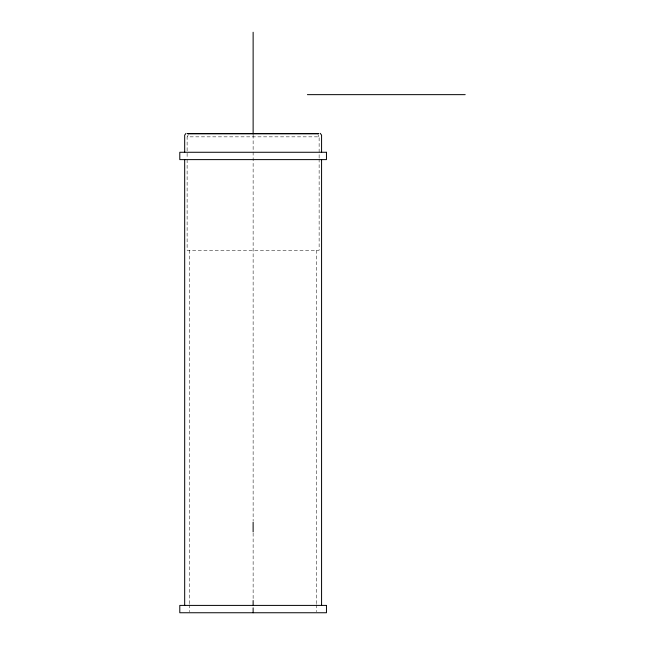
<?xml version="1.0" encoding="UTF-8"?>
<svg xmlns="http://www.w3.org/2000/svg" width="645" height="645" viewBox="0 0 645 645"><rect width="100%" height="100%" fill="white"/><g stroke="black" fill="none" stroke-linecap="round" stroke-linejoin="round"><path stroke-width="0.48" stroke-dasharray="3.23 2.42" d="M317.969 134.652L318.824 136.716M187.429 136.716L188.284 134.652M319.13 157.912L319.13 136.845L187.123 136.845L187.123 157.912M319.13 158.92L319.13 250.244L187.123 250.244L187.123 158.92M316.687 250.244L316.687 603.688M316.687 604.696L316.687 611.742M253.13 135.047L253.13 521.039M253.13 533.133L253.13 599.648M189.566 250.244L189.566 603.688M189.566 604.696L189.566 611.742"/><path stroke-width="0.97" d="M186.042 133.346L184.68 135.119L184.68 152.268M307.407 94.646L465.206 94.646M187.429 133.531L318.824 133.531M187.808 133.821L318.445 133.821M320.218 133.346L321.573 135.119L321.573 152.268M321.573 159.613L321.573 605.405M253.13 32.25L253.13 134.039M253.13 522.216L253.13 531.923M253.13 600.503L253.13 605.405M253.13 607.848L253.13 612.75M184.68 159.613L184.68 605.405M326.459 152.268L179.794 152.268L179.794 159.613L326.459 159.613L326.459 152.268M326.459 605.405L179.794 605.405L179.794 612.75L326.459 612.75L326.459 605.405"/></g></svg>
